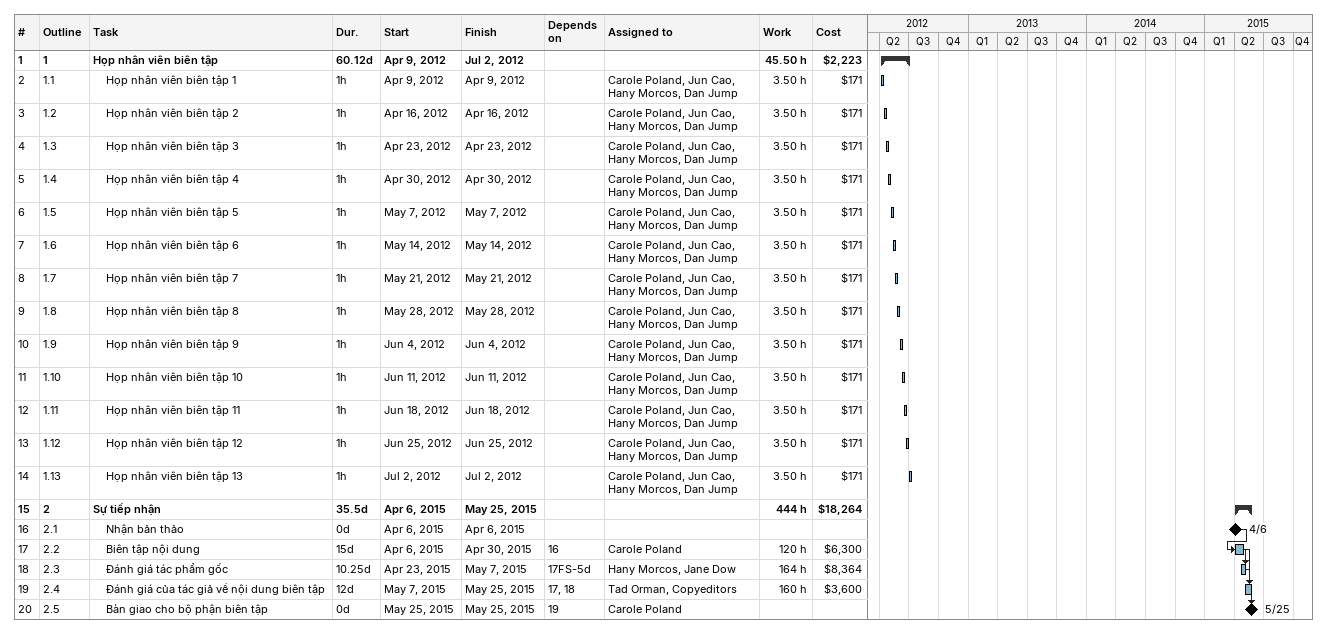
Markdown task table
| ID | WBS | Task | Duration | Start | Finish | Predecessors | Resources | Work (h) | Cost ($) |
|---|---|---|---|---|---|---|---|---|---|
| 1 | 1 | **Họp nhân viên biên tập** | 60.12d | 2012-04-09 | 2012-07-02 |  |  | 45.50 | 2223 |
| 2 | 1.1 | Họp nhân viên biên tập 1 | 1h | 2012-04-09 | 2012-04-09 |  | Carole Poland, Jun Cao, Hany Morcos, Dan Jump | 3.50 | 171 |
| 3 | 1.2 | Họp nhân viên biên tập 2 | 1h | 2012-04-16 | 2012-04-16 |  | Carole Poland, Jun Cao, Hany Morcos, Dan Jump | 3.50 | 171 |
| 4 | 1.3 | Họp nhân viên biên tập 3 | 1h | 2012-04-23 | 2012-04-23 |  | Carole Poland, Jun Cao, Hany Morcos, Dan Jump | 3.50 | 171 |
| 5 | 1.4 | Họp nhân viên biên tập 4 | 1h | 2012-04-30 | 2012-04-30 |  | Carole Poland, Jun Cao, Hany Morcos, Dan Jump | 3.50 | 171 |
| 6 | 1.5 | Họp nhân viên biên tập 5 | 1h | 2012-05-07 | 2012-05-07 |  | Carole Poland, Jun Cao, Hany Morcos, Dan Jump | 3.50 | 171 |
| 7 | 1.6 | Họp nhân viên biên tập 6 | 1h | 2012-05-14 | 2012-05-14 |  | Carole Poland, Jun Cao, Hany Morcos, Dan Jump | 3.50 | 171 |
| 8 | 1.7 | Họp nhân viên biên tập 7 | 1h | 2012-05-21 | 2012-05-21 |  | Carole Poland, Jun Cao, Hany Morcos, Dan Jump | 3.50 | 171 |
| 9 | 1.8 | Họp nhân viên biên tập 8 | 1h | 2012-05-28 | 2012-05-28 |  | Carole Poland, Jun Cao, Hany Morcos, Dan Jump | 3.50 | 171 |
| 10 | 1.9 | Họp nhân viên biên tập 9 | 1h | 2012-06-04 | 2012-06-04 |  | Carole Poland, Jun Cao, Hany Morcos, Dan Jump | 3.50 | 171 |
| 11 | 1.10 | Họp nhân viên biên tập 10 | 1h | 2012-06-11 | 2012-06-11 |  | Carole Poland, Jun Cao, Hany Morcos, Dan Jump | 3.50 | 171 |
| 12 | 1.11 | Họp nhân viên biên tập 11 | 1h | 2012-06-18 | 2012-06-18 |  | Carole Poland, Jun Cao, Hany Morcos, Dan Jump | 3.50 | 171 |
| 13 | 1.12 | Họp nhân viên biên tập 12 | 1h | 2012-06-25 | 2012-06-25 |  | Carole Poland, Jun Cao, Hany Morcos, Dan Jump | 3.50 | 171 |
| 14 | 1.13 | Họp nhân viên biên tập 13 | 1h | 2012-07-02 | 2012-07-02 |  | Carole Poland, Jun Cao, Hany Morcos, Dan Jump | 3.50 | 171 |
| 15 | 2 | **Sự tiếp nhận** | 35.5d | 2015-04-06 | 2015-05-25 |  |  | 444 | 18264 |
| 16 | 2.1 | Nhận bản thảo | 0d | 2015-04-06 | 2015-04-06 |  |  |  |  |
| 17 | 2.2 | Biên tập nội dung | 15d | 2015-04-06 | 2015-04-30 | 16 | Carole Poland | 120 | 6300 |
| 18 | 2.3 | Đánh giá tác phẩm gốc | 10.25d | 2015-04-23 | 2015-05-07 | 17FS-5d | Hany Morcos, Jane Dow | 164 | 8364 |
| 19 | 2.4 | Đánh giá của tác giả về nội dung biên tập | 12d | 2015-05-07 | 2015-05-25 | 17, 18 | Tad Orman, Copyeditors | 160 | 3600 |
| 20 | 2.5 | Bàn giao cho bộ phận biên tập | 0d | 2015-05-25 | 2015-05-25 | 19 | Carole Poland |  |  |
